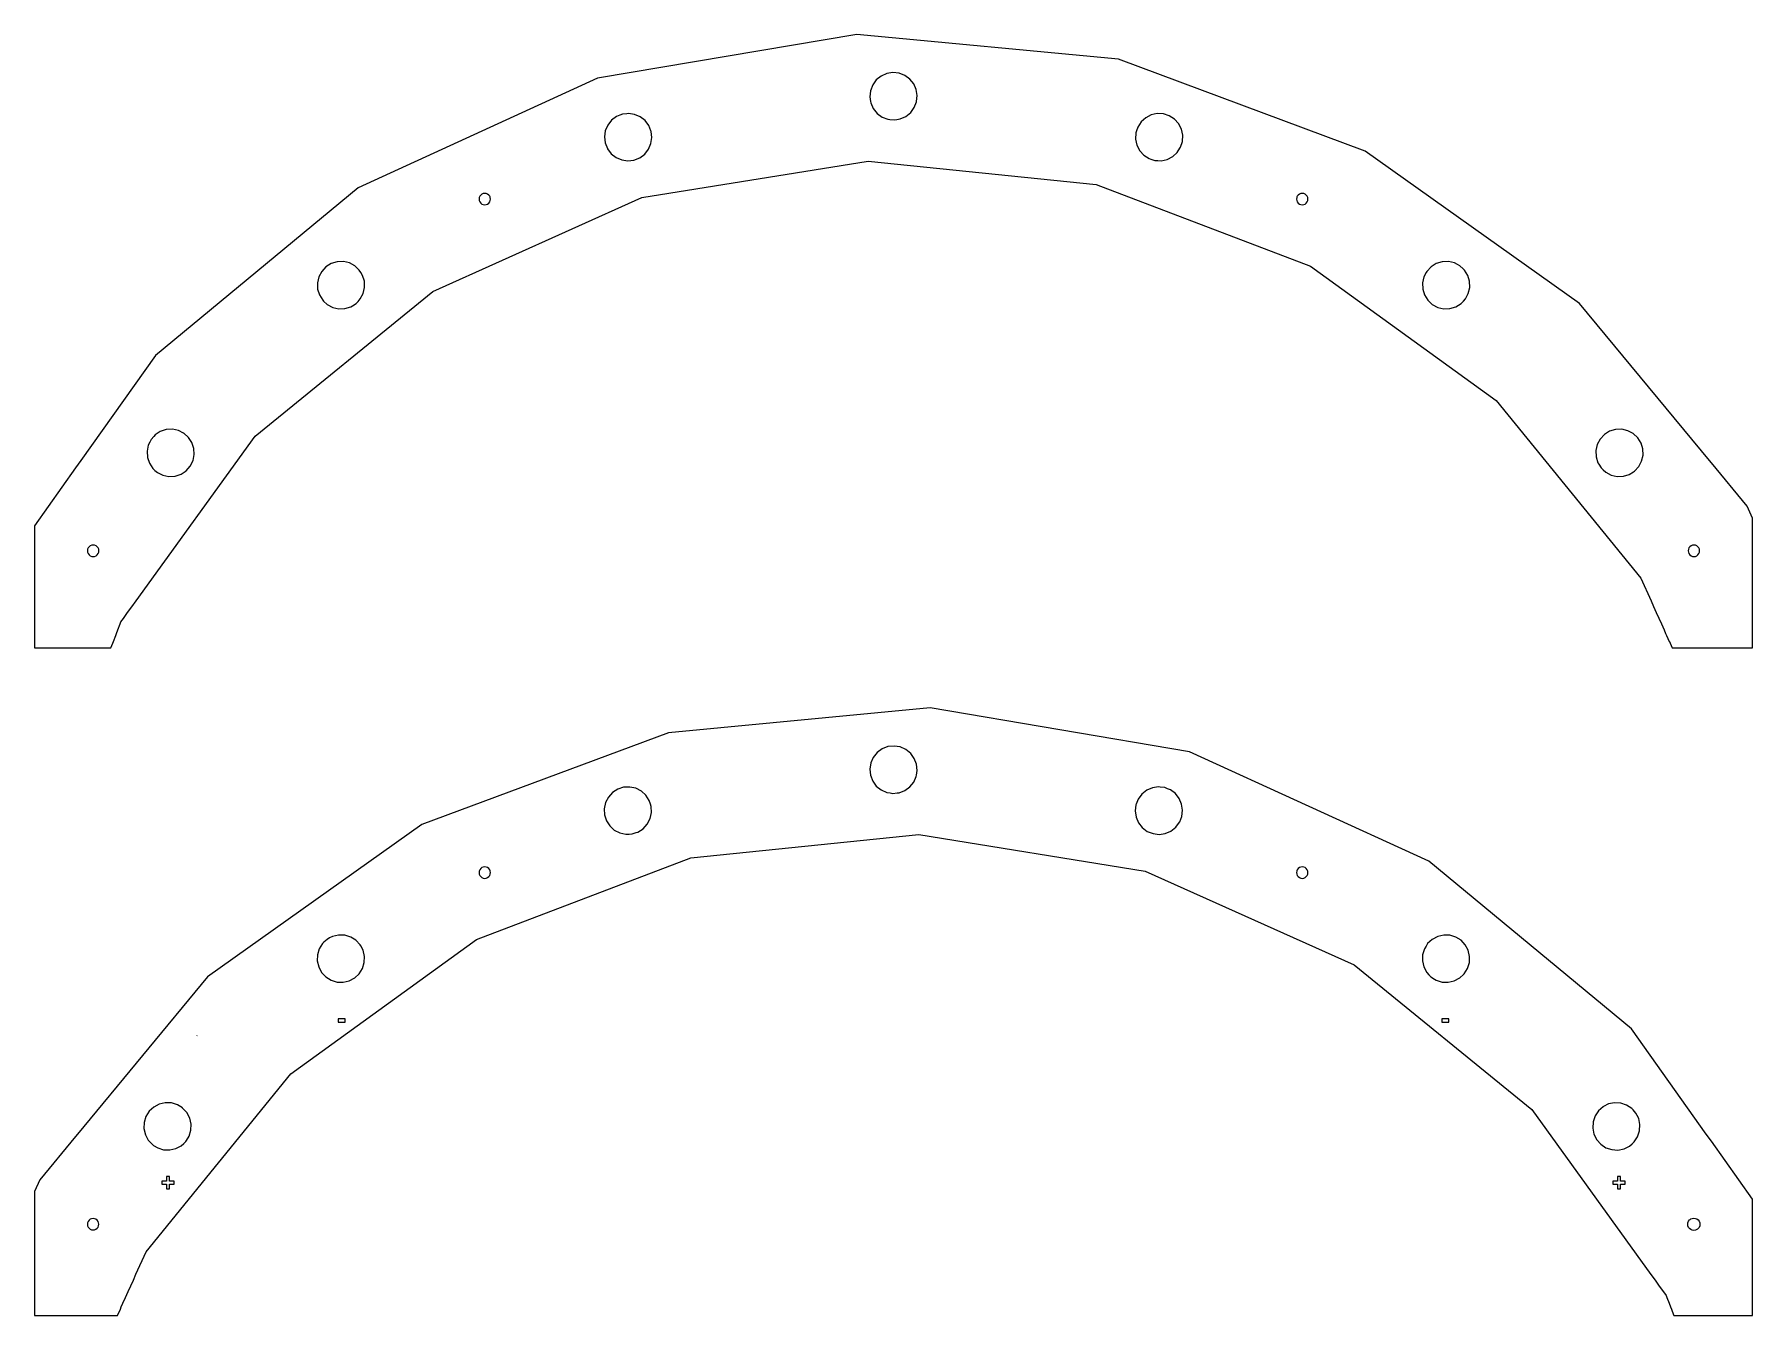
# Model space of a CAD drawing. Header units: metres. Extents: x -935 to 1094, y -1273 to 224.
# Drawn here: x 115.9 to 536.3, y -1273.3 to -960 of the extents above; entities that cross this region are included whole.
import ezdxf

# ---------------------------------------------------------------- set-up
doc = ezdxf.new("R2010")
doc.units = ezdxf.units.M

msp = doc.modelspace()

# ---------------------------------------------------------------- linework, layer by layer
at = {"layer": '+'}
for p, q in [((148.97, -1239.28), (148.23, -1239.28)), ((148.23, -1239.28), (148.23, -1240.42)), ((148.97, -1239.28, 0.2), (148.23, -1239.28, 0.2)), ((148.23, -1239.28, 0.2), (148.23, -1240.42, 0.2)), ((148.23, -1239.28), (148.23, -1239.28, 0.2)), ((148.97, -1240.42), (148.97, -1239.28)), ((148.97, -1240.42, 0.2), (148.97, -1239.28, 0.2)), ((148.97, -1239.28), (148.97, -1239.28, 0.2)), ((504, -1239.3), (503.25, -1239.3)), ((503.25, -1239.3), (503.25, -1240.44)), ((504, -1239.3, 0.2), (503.25, -1239.3, 0.2)), ((503.25, -1239.3, 0.2), (503.25, -1240.44, 0.2)), ((503.25, -1239.3), (503.25, -1239.3, 0.2)), ((504, -1240.44), (504, -1239.3)), ((504, -1240.44, 0.2), (504, -1239.3, 0.2)), ((504, -1239.3), (504, -1239.3, 0.2)), ((147.09, -1240.42), (147.09, -1241.16)), ((148.23, -1240.42), (147.09, -1240.42)), ((147.09, -1240.42, 0.2), (147.09, -1241.16, 0.2)), ((148.23, -1240.42, 0.2), (147.09, -1240.42, 0.2)), ((147.09, -1240.42), (147.09, -1240.42, 0.2)), ((147.09, -1241.16), (148.23, -1241.16)), ((147.09, -1241.16, 0.2), (148.23, -1241.16, 0.2)), ((147.09, -1241.16), (147.09, -1241.16, 0.2)), ((148.23, -1240.42), (148.23, -1240.42, 0.2)), ((148.23, -1241.16), (148.23, -1242.3)), ((148.23, -1241.16, 0.2), (148.23, -1242.3, 0.2)), ((148.23, -1241.16), (148.23, -1241.16, 0.2)), ((148.23, -1242.3), (148.97, -1242.3)), ((148.23, -1242.3, 0.2), (148.97, -1242.3, 0.2)), ((148.23, -1242.3), (148.23, -1242.3, 0.2)), ((150.11, -1240.42), (148.97, -1240.42)), ((150.11, -1240.42, 0.2), (148.97, -1240.42, 0.2)), ((148.97, -1240.42), (148.97, -1240.42, 0.2)), ((148.97, -1242.3), (148.97, -1241.16)), ((148.97, -1241.16), (150.11, -1241.16)), ((148.97, -1242.3, 0.2), (148.97, -1241.16, 0.2)), ((148.97, -1241.16, 0.2), (150.11, -1241.16, 0.2)), ((148.97, -1241.16), (148.97, -1241.16, 0.2)), ((148.97, -1242.3), (148.97, -1242.3, 0.2)), ((150.11, -1241.16), (150.11, -1240.42)), ((150.11, -1241.16, 0.2), (150.11, -1240.42, 0.2)), ((150.11, -1240.42), (150.11, -1240.42, 0.2)), ((150.11, -1241.16), (150.11, -1241.16, 0.2)), ((502.12, -1240.44), (502.12, -1241.18)), ((503.25, -1240.44), (502.12, -1240.44)), ((502.12, -1240.44, 0.2), (502.12, -1241.18, 0.2)), ((503.25, -1240.44, 0.2), (502.12, -1240.44, 0.2)), ((502.12, -1240.44), (502.12, -1240.44, 0.2)), ((502.12, -1241.18), (503.25, -1241.18)), ((502.12, -1241.18, 0.2), (503.25, -1241.18, 0.2)), ((502.12, -1241.18), (502.12, -1241.18, 0.2)), ((503.25, -1240.44), (503.25, -1240.44, 0.2)), ((503.25, -1241.18), (503.25, -1242.32)), ((503.25, -1241.18, 0.2), (503.25, -1242.32, 0.2)), ((503.25, -1241.18), (503.25, -1241.18, 0.2)), ((503.25, -1242.32), (504, -1242.32)), ((503.25, -1242.32, 0.2), (504, -1242.32, 0.2)), ((503.25, -1242.32), (503.25, -1242.32, 0.2)), ((505.14, -1240.44), (504, -1240.44)), ((505.14, -1240.44, 0.2), (504, -1240.44, 0.2)), ((504, -1240.44), (504, -1240.44, 0.2)), ((504, -1242.32), (504, -1241.18)), ((504, -1241.18), (505.14, -1241.18)), ((504, -1242.32, 0.2), (504, -1241.18, 0.2)), ((504, -1241.18, 0.2), (505.14, -1241.18, 0.2)), ((504, -1241.18), (504, -1241.18, 0.2)), ((504, -1242.32), (504, -1242.32, 0.2)), ((505.14, -1241.18), (505.14, -1240.44)), ((505.14, -1241.18, 0.2), (505.14, -1240.44, 0.2)), ((505.14, -1240.44), (505.14, -1240.44, 0.2)), ((505.14, -1241.18), (505.14, -1241.18, 0.2))]:
    msp.add_line(p, q, dxfattribs=at)
at = {"layer": '-'}
for p, q in [((460.25, -1200.68), (460.25, -1201.52)), ((461.95, -1200.68), (460.25, -1200.68)), ((460.25, -1200.68, 0.2), (460.25, -1201.52, 0.2)), ((461.95, -1200.68, 0.2), (460.25, -1200.68, 0.2)), ((460.25, -1200.68), (460.25, -1200.68, 0.2)), ((460.25, -1201.52), (461.95, -1201.52)), ((460.25, -1201.52, 0.2), (461.95, -1201.52, 0.2)), ((460.25, -1201.52), (460.25, -1201.52, 0.2)), ((461.95, -1201.52), (461.95, -1200.68)), ((461.95, -1201.52, 0.2), (461.95, -1200.68, 0.2)), ((461.95, -1200.68), (461.95, -1200.68, 0.2)), ((461.95, -1201.52), (461.95, -1201.52, 0.2))]:
    msp.add_line(p, q, dxfattribs=at)
at = {"layer": '-#1'}
for p, q in [((190.25, -1200.68), (190.25, -1201.52)), ((191.95, -1200.68), (190.25, -1200.68)), ((190.25, -1200.68, 0.2), (190.25, -1201.52, 0.2)), ((191.95, -1200.68, 0.2), (190.25, -1200.68, 0.2)), ((190.25, -1200.68), (190.25, -1200.68, 0.2)), ((190.25, -1201.52), (191.95, -1201.52)), ((190.25, -1201.52, 0.2), (191.95, -1201.52, 0.2)), ((190.25, -1201.52), (190.25, -1201.52, 0.2)), ((191.95, -1201.52), (191.95, -1200.68)), ((191.95, -1201.52, 0.2), (191.95, -1200.68, 0.2)), ((191.95, -1200.68), (191.95, -1200.68, 0.2)), ((191.95, -1201.52), (191.95, -1201.52, 0.2))]:
    msp.add_line(p, q, dxfattribs=at)
at = {"layer": 'Layer0'}
for p, q in [((317.11, -959.97), (253.65, -970.69)), ((381.19, -966.04), (317.11, -959.97)), ((441.51, -988.49), (381.19, -966.04)), ((253.65, -970.69), (195.12, -997.47)), ((323.07, -970.16), (321.9, -971.11)), ((324.45, -969.54), (323.07, -970.16)), ((325.95, -969.3), (324.45, -969.54)), ((327.45, -969.46), (325.95, -969.3)), ((328.87, -970), (327.45, -969.46)), ((330.09, -970.89), (328.87, -970)), ((331.05, -972.07), (330.09, -970.89)), ((320.46, -973.75), (320.31, -975.25)), ((320.31, -975.25), (320.49, -976.39)), ((321.01, -972.34), (320.46, -973.75)), ((321.9, -971.11), (321.01, -972.34)), ((331.66, -973.45), (331.05, -972.07)), ((331.9, -974.95), (331.66, -973.45)), ((331.75, -976.41), (331.9, -974.95)), ((259.76, -979.48), (259.11, -979.74)), ((260.82, -979.36), (259.76, -979.48)), ((261.26, -979.31), (260.82, -979.36)), ((262.76, -979.53), (261.26, -979.31)), ((320.49, -976.39), (320.54, -976.75)), ((320.54, -976.75), (321.16, -978.13)), ((321.16, -978.13), (322.11, -979.31)), ((322.11, -979.31), (323.34, -980.2)), ((329.13, -980.04), (330.31, -979.09)), ((330.31, -979.09), (331.2, -977.86)), ((331.2, -977.86), (331.74, -976.45)), ((331.74, -976.45), (331.75, -976.41)), ((390.63, -979.33), (389.15, -979.65)), ((392.14, -979.4), (390.63, -979.33)), ((393.58, -979.86), (392.14, -979.4)), ((255.6, -983.53), (255.39, -985.03)), ((256.2, -982.14), (255.6, -983.53)), ((257.14, -980.95), (256.2, -982.14)), ((258.35, -980.05), (257.14, -980.95)), ((259.11, -979.74), (258.35, -980.05)), ((264.15, -980.12), (262.76, -979.53)), ((265.34, -981.06), (264.15, -980.12)), ((266.25, -982.27), (265.34, -981.06)), ((266.74, -983.53), (266.25, -982.27)), ((266.81, -983.68), (266.74, -983.53)), ((266.98, -985.18), (266.81, -983.68)), ((323.34, -980.2), (324.75, -980.74)), ((324.75, -980.74), (325.19, -980.78)), ((325.19, -980.78), (326.26, -980.9)), ((326.26, -980.9), (326.95, -980.79)), ((326.95, -980.79), (327.75, -980.66)), ((327.75, -980.66), (329.13, -980.04)), ((385.57, -983.53), (385.4, -984.07)), ((385.86, -982.63), (385.57, -983.53)), ((386.68, -981.36), (385.86, -982.63)), ((387.8, -980.34), (386.68, -981.36)), ((389.15, -979.65), (387.8, -980.34)), ((394.85, -980.68), (393.58, -979.86)), ((395.87, -981.8), (394.85, -980.68)), ((396.56, -983.15), (395.87, -981.8)), ((396.88, -984.63), (396.56, -983.15)), ((255.39, -985.03), (255.56, -986.53)), ((255.56, -986.53), (256.09, -987.84)), ((256.09, -987.84), (256.12, -987.94)), ((266.17, -988.07), (266.76, -986.68)), ((266.76, -986.68), (266.98, -985.18)), ((385.4, -984.07), (385.32, -985.58)), ((385.32, -985.58), (385.65, -987.06)), ((385.65, -987.06), (386.34, -988.41)), ((395.53, -988.85), (396.19, -987.83)), ((396.19, -987.83), (396.35, -987.58)), ((396.35, -987.58), (396.81, -986.14)), ((396.81, -986.14), (396.88, -984.63)), ((256.12, -987.94), (257.03, -989.15)), ((257.03, -989.15), (258.22, -990.09)), ((258.22, -990.09), (259.61, -990.69)), ((259.61, -990.69), (261.11, -990.9)), ((261.11, -990.9), (262.61, -990.73)), ((262.61, -990.73), (264.02, -990.17)), ((264.02, -990.17), (265.23, -989.26)), ((264.57, -999.87), (319.93, -990.95)), ((265.23, -989.26), (266.17, -988.07)), ((319.93, -990.95), (375.71, -996.67)), ((386.34, -988.41), (387.35, -989.53)), ((387.35, -989.53), (388.63, -990.35)), ((388.63, -990.35), (389.05, -990.48)), ((389.05, -990.48), (390.07, -990.81)), ((390.07, -990.81), (390.77, -990.84)), ((390.77, -990.84), (391.58, -990.88)), ((391.58, -990.88), (393.06, -990.56)), ((393.06, -990.56), (394.41, -989.87)), ((394.41, -989.87), (395.53, -988.85)), ((493.97, -1025.78), (441.51, -988.49)), ((195.12, -997.47), (145.52, -1038.49)), ((213.4, -1022.81), (264.57, -999.87)), ((224.75, -999.9), (224.7, -1000.26)), ((224.7, -1000.26), (224.75, -1000.62)), ((224.89, -999.56), (224.75, -999.9)), ((225.11, -999.27), (224.89, -999.56)), ((225.4, -999.05), (225.11, -999.27)), ((225.74, -998.91), (225.4, -999.05)), ((226.1, -998.86), (225.74, -998.91)), ((226.47, -998.91), (226.1, -998.86)), ((226.8, -999.05), (226.47, -998.91)), ((227.09, -999.27), (226.8, -999.05)), ((227.32, -999.56), (227.09, -999.27)), ((227.39, -999.73), (227.32, -999.56)), ((227.45, -999.9), (227.39, -999.73)), ((227.5, -1000.26), (227.45, -999.9)), ((227.45, -1000.62), (227.5, -1000.26)), ((375.71, -996.67), (428.11, -1016.63)), ((424.75, -999.9), (424.7, -1000.26)), ((424.7, -1000.26), (424.75, -1000.62)), ((424.82, -999.73), (424.75, -999.9)), ((424.89, -999.56), (424.82, -999.73)), ((425.11, -999.27), (424.89, -999.56)), ((425.4, -999.05), (425.11, -999.27)), ((425.74, -998.91), (425.4, -999.05)), ((426.1, -998.86), (425.74, -998.91)), ((426.47, -998.91), (426.1, -998.86)), ((426.8, -999.05), (426.47, -998.91)), ((427.09, -999.27), (426.8, -999.05)), ((427.32, -999.56), (427.09, -999.27)), ((427.45, -999.9), (427.32, -999.56)), ((427.5, -1000.26), (427.45, -999.9)), ((427.45, -1000.62), (427.5, -1000.26)), ((224.75, -1000.62), (224.82, -1000.79)), ((224.82, -1000.79), (224.89, -1000.96)), ((224.89, -1000.96), (225.11, -1001.25)), ((225.11, -1001.25), (225.4, -1001.47)), ((225.4, -1001.47), (225.74, -1001.61)), ((225.74, -1001.61), (226.1, -1001.66)), ((226.1, -1001.66), (226.47, -1001.61)), ((226.47, -1001.61), (226.8, -1001.47)), ((226.8, -1001.47), (227.09, -1001.25)), ((227.09, -1001.25), (227.32, -1000.96)), ((227.32, -1000.96), (227.45, -1000.62)), ((424.75, -1000.62), (424.89, -1000.96)), ((424.89, -1000.96), (425.11, -1001.25)), ((425.11, -1001.25), (425.4, -1001.47)), ((425.4, -1001.47), (425.74, -1001.61)), ((425.74, -1001.61), (426.1, -1001.66)), ((426.1, -1001.66), (426.47, -1001.61)), ((426.47, -1001.61), (426.8, -1001.47)), ((426.8, -1001.47), (427.09, -1001.25)), ((427.09, -1001.25), (427.32, -1000.96)), ((427.32, -1000.96), (427.39, -1000.79)), ((427.39, -1000.79), (427.45, -1000.62)), ((187.25, -1016.82), (186.22, -1017.93)), ((188.54, -1016.02), (187.25, -1016.82)), ((189.98, -1015.58), (188.54, -1016.02)), ((191.5, -1015.53), (189.98, -1015.58)), ((192.97, -1015.87), (191.5, -1015.53)), ((194.31, -1016.58), (192.97, -1015.87)), ((195.41, -1017.62), (194.31, -1016.58)), ((428.11, -1016.63), (473.56, -1049.47)), ((457.62, -1016.82), (456.59, -1017.93)), ((458.91, -1016.02), (457.62, -1016.82)), ((460.35, -1015.58), (458.91, -1016.02)), ((461.87, -1015.53), (460.35, -1015.58)), ((463.34, -1015.87), (461.87, -1015.53)), ((464.06, -1016.25), (463.34, -1015.87)), ((464.68, -1016.58), (464.06, -1016.25)), ((465.46, -1017.31), (464.68, -1016.58)), ((465.78, -1017.62), (465.46, -1017.31)), ((185.5, -1019.26), (185.16, -1020.74)), ((185.16, -1020.74), (185.21, -1022.25)), ((186.22, -1017.93), (185.5, -1019.26)), ((195.78, -1018.21), (195.41, -1017.62)), ((196.21, -1018.9), (195.78, -1018.21)), ((196.65, -1020.35), (196.21, -1018.9)), ((196.7, -1021.86), (196.65, -1020.35)), ((455.88, -1019.26), (455.53, -1020.74)), ((455.53, -1020.74), (455.58, -1022.25)), ((456.44, -1018.2), (455.88, -1019.26)), ((456.59, -1017.93), (456.44, -1018.2)), ((466.58, -1018.9), (465.78, -1017.62)), ((467.02, -1020.35), (466.58, -1018.9)), ((467.07, -1021.86), (467.02, -1020.35)), ((169.91, -1058.21), (213.4, -1022.81)), ((185.21, -1022.25), (185.65, -1023.7)), ((185.65, -1023.7), (186.45, -1024.98)), ((186.45, -1024.98), (186.67, -1025.18)), ((186.67, -1025.18), (187.56, -1026.02)), ((194.62, -1025.78), (195.09, -1025.27)), ((195.09, -1025.27), (195.65, -1024.67)), ((195.65, -1024.67), (196.36, -1023.34)), ((196.36, -1023.34), (196.7, -1021.86)), ((455.58, -1022.25), (456.02, -1023.7)), ((456.02, -1023.7), (456.82, -1024.98)), ((456.82, -1024.98), (457.93, -1026.02)), ((464.99, -1025.78), (465.53, -1025.19)), ((465.53, -1025.19), (466.02, -1024.67)), ((466.02, -1024.67), (466.73, -1023.34)), ((466.73, -1023.34), (467.07, -1021.86)), ((187.56, -1026.02), (188.9, -1026.73)), ((188.9, -1026.73), (190.37, -1027.07)), ((190.37, -1027.07), (191.88, -1027.02)), ((191.88, -1027.02), (193.33, -1026.58)), ((193.33, -1026.58), (193.71, -1026.34)), ((193.71, -1026.34), (194.62, -1025.78)), ((457.93, -1026.02), (459.27, -1026.73)), ((459.27, -1026.73), (460.74, -1027.07)), ((460.74, -1027.07), (462.25, -1027.02)), ((462.25, -1027.02), (463.7, -1026.58)), ((463.7, -1026.58), (464.99, -1025.78)), ((525.73, -1064.19), (493.97, -1025.78)), ((145.52, -1038.49), (127.25, -1064.2)), ((473.56, -1049.47), (508.96, -1092.96)), ((140.78, -1098.52), (169.91, -1058.21)), ((144.45, -1059.07), (144.14, -1059.7)), ((145.16, -1058.27), (144.45, -1059.07)), ((145.46, -1057.94), (145.16, -1058.27)), ((146.72, -1057.1), (145.46, -1057.94)), ((148.16, -1056.62), (146.72, -1057.1)), ((149.67, -1056.53), (148.16, -1056.62)), ((151.15, -1056.84), (149.67, -1056.53)), ((152.43, -1057.48), (151.15, -1056.84)), ((152.51, -1057.51), (152.43, -1057.48)), ((153.64, -1058.52), (152.51, -1057.51)), ((154.47, -1059.78), (153.64, -1058.52)), ((499, -1058.95), (498.29, -1060.29)), ((500.03, -1057.84), (499, -1058.95)), ((500.07, -1057.82), (500.03, -1057.84)), ((501.31, -1057.04), (500.07, -1057.82)), ((502.76, -1056.6), (501.31, -1057.04)), ((504.27, -1056.55), (502.76, -1056.6)), ((505.75, -1056.89), (504.27, -1056.55)), ((507.08, -1057.6), (505.75, -1056.89)), ((508.19, -1058.63), (507.08, -1057.6)), ((508.99, -1059.91), (508.19, -1058.63)), ((143.78, -1060.42), (143.47, -1061.9)), ((143.47, -1061.9), (143.56, -1063.42)), ((143.56, -1063.42), (144.04, -1064.85)), ((144.14, -1059.7), (143.78, -1060.42)), ((154.95, -1061.22), (154.47, -1059.78)), ((154.74, -1064.21), (155.04, -1062.73)), ((155.04, -1062.73), (154.95, -1061.22)), ((498.29, -1060.29), (497.95, -1061.76)), ((497.95, -1061.76), (498, -1063.28)), ((498, -1063.28), (498.44, -1064.72)), ((509.44, -1061.36), (508.99, -1059.91)), ((509.15, -1064.35), (509.49, -1062.87)), ((509.49, -1062.87), (509.44, -1061.36)), ((126, -1065.95), (115.91, -1080.15)), ((127.25, -1064.2), (126, -1065.95)), ((144.04, -1064.85), (144.88, -1066.12)), ((144.88, -1066.12), (145.41, -1066.59)), ((145.41, -1066.59), (146.01, -1067.12)), ((146.01, -1067.12), (147.36, -1067.8)), ((147.36, -1067.8), (148.84, -1068.1)), ((150.36, -1068.01), (151.79, -1067.53)), ((151.79, -1067.53), (153.05, -1066.7)), ((153.05, -1066.7), (154.06, -1065.57)), ((154.06, -1065.57), (154.74, -1064.21)), ((498.44, -1064.72), (498.68, -1065.1)), ((498.68, -1065.1), (499.25, -1066.01)), ((499.25, -1066.01), (499.76, -1066.49)), ((499.76, -1066.49), (500.35, -1067.04)), ((500.35, -1067.04), (501.69, -1067.75)), ((501.69, -1067.75), (503.16, -1068.09)), ((504.68, -1068.04), (506.12, -1067.59)), ((506.12, -1067.59), (507.13, -1066.96)), ((507.13, -1066.96), (507.41, -1066.79)), ((507.41, -1066.79), (508.44, -1065.68)), ((508.44, -1065.68), (509.15, -1064.35)), ((526.2, -1064.76), (525.73, -1064.19)), ((534.98, -1075.38), (526.2, -1064.76)), ((148.84, -1068.1), (150.36, -1068.01)), ((503.16, -1068.09), (504.68, -1068.04)), ((536.3, -1078.26), (534.98, -1075.38)), ((115.91, -1080.15), (115.91, -1110.02)), ((536.3, -1110.02), (536.3, -1078.26)), ((128.94, -1085.9), (128.89, -1086.27)), ((128.89, -1086.27), (128.94, -1086.63)), ((129.08, -1085.57), (128.94, -1085.9)), ((128.94, -1086.63), (129.08, -1086.96)), ((129.3, -1085.28), (129.08, -1085.57)), ((129.08, -1086.96), (129.3, -1087.25)), ((129.59, -1085.05), (129.3, -1085.28)), ((129.3, -1087.25), (129.45, -1087.37)), ((129.45, -1087.37), (129.59, -1087.48)), ((129.93, -1084.91), (129.59, -1085.05)), ((129.59, -1087.48), (129.93, -1087.62)), ((130.29, -1084.87), (129.93, -1084.91)), ((129.93, -1087.62), (130.29, -1087.66)), ((130.65, -1084.91), (130.29, -1084.87)), ((130.29, -1087.66), (130.65, -1087.62)), ((130.99, -1085.05), (130.65, -1084.91)), ((130.65, -1087.62), (130.99, -1087.48)), ((131.13, -1085.16), (130.99, -1085.05)), ((130.99, -1087.48), (131.28, -1087.25)), ((131.28, -1085.28), (131.13, -1085.16)), ((131.5, -1085.57), (131.28, -1085.28)), ((131.28, -1087.25), (131.5, -1086.96)), ((131.64, -1085.9), (131.5, -1085.57)), ((131.5, -1086.96), (131.64, -1086.63)), ((131.69, -1086.27), (131.64, -1085.9)), ((131.64, -1086.63), (131.69, -1086.27)), ((520.59, -1085.9), (520.54, -1086.27)), ((520.54, -1086.27), (520.59, -1086.63)), ((520.73, -1085.57), (520.59, -1085.9)), ((520.59, -1086.63), (520.73, -1086.96)), ((520.95, -1085.28), (520.73, -1085.57)), ((520.73, -1086.96), (520.95, -1087.25)), ((521.24, -1085.05), (520.95, -1085.28)), ((520.95, -1087.25), (521.24, -1087.48)), ((521.58, -1084.91), (521.24, -1085.05)), ((521.24, -1087.48), (521.58, -1087.62)), ((521.94, -1084.87), (521.58, -1084.91)), ((521.58, -1087.62), (521.94, -1087.66)), ((522.3, -1084.91), (521.94, -1084.87)), ((521.94, -1087.66), (522.3, -1087.62)), ((522.64, -1085.05), (522.3, -1084.91)), ((522.3, -1087.62), (522.64, -1087.48)), ((522.93, -1085.28), (522.64, -1085.05)), ((522.64, -1087.48), (522.93, -1087.25)), ((523.15, -1085.57), (522.93, -1085.28)), ((522.93, -1087.25), (523.15, -1086.96)), ((523.29, -1085.9), (523.15, -1085.57)), ((523.15, -1086.96), (523.29, -1086.63)), ((523.34, -1086.27), (523.29, -1085.9)), ((523.29, -1086.63), (523.34, -1086.27)), ((508.96, -1092.96), (511.44, -1098.48)), ((137.71, -1102.78), (138.73, -1101.36)), ((138.73, -1101.36), (139.76, -1099.94)), ((139.76, -1099.94), (140.78, -1098.52)), ((511.44, -1098.48), (512.07, -1099.9)), ((512.07, -1099.9), (512.71, -1101.32)), ((512.71, -1101.32), (513.35, -1102.74)), ((136, -1106.47), (136.34, -1105.57)), ((136.34, -1105.57), (136.88, -1104.15)), ((136.88, -1104.15), (137.07, -1103.66)), ((137.07, -1103.66), (137.71, -1102.78)), ((513.35, -1102.74), (513.98, -1104.16)), ((513.98, -1104.16), (514.62, -1105.58)), ((514.62, -1105.58), (515.02, -1106.48)), ((134.65, -1110.02), (134.72, -1109.83)), ((134.72, -1109.83), (135.24, -1108.47)), ((135.24, -1108.47), (135.26, -1108.41)), ((135.26, -1108.41), (135.8, -1106.99)), ((135.8, -1106.99), (136, -1106.47)), ((515.02, -1106.48), (515.26, -1107)), ((515.26, -1107), (515.89, -1108.42)), ((515.89, -1108.42), (515.92, -1108.48)), ((515.92, -1108.48), (516.53, -1109.84)), ((115.91, -1110.02), (134.65, -1110.02)), ((516.53, -1109.84), (516.61, -1110.02)), ((516.61, -1110.02), (536.3, -1110.02)), ((335.09, -1124.67), (271.02, -1130.74)), ((398.56, -1135.39), (335.09, -1124.67)), ((271.02, -1130.74), (210.7, -1153.19)), ((323.34, -1134.7), (322.11, -1135.59)), ((324.75, -1134.16), (323.34, -1134.7)), ((326.26, -1134), (324.75, -1134.16)), ((327.75, -1134.24), (326.26, -1134)), ((329.13, -1134.86), (327.75, -1134.24)), ((330.31, -1135.81), (329.13, -1134.86)), ((320.54, -1138.15), (320.31, -1139.65)), ((321.16, -1136.77), (320.54, -1138.15)), ((322.11, -1135.59), (321.16, -1136.77)), ((331.2, -1137.04), (330.31, -1135.81)), ((331.74, -1138.45), (331.2, -1137.04)), ((331.9, -1139.95), (331.74, -1138.45)), ((457.08, -1162.17), (398.56, -1135.39)), ((320.31, -1139.65), (320.46, -1141.11)), ((320.46, -1141.11), (320.46, -1141.15)), ((320.46, -1141.15), (321.01, -1142.56)), ((321.01, -1142.56), (321.9, -1143.79)), ((330.09, -1144.01), (331.05, -1142.83)), ((331.05, -1142.83), (331.66, -1141.45)), ((331.66, -1141.45), (331.72, -1141.09)), ((331.72, -1141.09), (331.9, -1139.95)), ((256.34, -1146.5), (255.65, -1147.85)), ((257.35, -1145.38), (256.34, -1146.5)), ((258.63, -1144.56), (257.35, -1145.38)), ((260.07, -1144.1), (258.63, -1144.56)), ((261.58, -1144.03), (260.07, -1144.1)), ((263.06, -1144.35), (261.58, -1144.03)), ((264.41, -1145.04), (263.06, -1144.35)), ((265.53, -1146.06), (264.41, -1145.04)), ((266.35, -1147.33), (265.53, -1146.06)), ((266.63, -1148.23), (266.35, -1147.33)), ((321.9, -1143.79), (323.07, -1144.74)), ((323.07, -1144.74), (324.45, -1145.36)), ((324.45, -1145.36), (325.26, -1145.49)), ((325.26, -1145.49), (325.95, -1145.6)), ((325.95, -1145.6), (327.01, -1145.48)), ((327.01, -1145.48), (327.45, -1145.44)), ((327.45, -1145.44), (328.87, -1144.9)), ((328.87, -1144.9), (330.09, -1144.01)), ((385.96, -1146.97), (385.46, -1148.23)), ((386.87, -1145.76), (385.96, -1146.97)), ((388.06, -1144.82), (386.87, -1145.76)), ((389.45, -1144.23), (388.06, -1144.82)), ((390.94, -1144.01), (389.45, -1144.23)), ((391.38, -1144.06), (390.94, -1144.01)), ((392.45, -1144.18), (391.38, -1144.06)), ((393.1, -1144.44), (392.45, -1144.18)), ((393.85, -1144.75), (393.1, -1144.44)), ((395.07, -1145.65), (393.85, -1144.75)), ((396, -1146.84), (395.07, -1145.65)), ((396.6, -1148.23), (396, -1146.84)), ((255.65, -1147.85), (255.32, -1149.33)), ((255.32, -1149.33), (255.4, -1150.84)), ((255.4, -1150.84), (255.86, -1152.28)), ((265.87, -1153.11), (266.56, -1151.76)), ((266.56, -1151.76), (266.88, -1150.28)), ((266.81, -1148.77), (266.63, -1148.23)), ((266.88, -1150.28), (266.81, -1148.77)), ((385.4, -1148.38), (385.22, -1149.88)), ((385.22, -1149.88), (385.44, -1151.38)), ((385.46, -1148.23), (385.4, -1148.38)), ((385.44, -1151.38), (386.04, -1152.77)), ((396.12, -1152.54), (396.64, -1151.23)), ((396.82, -1149.73), (396.6, -1148.23)), ((396.64, -1151.23), (396.82, -1149.73)), ((210.7, -1153.19), (158.24, -1190.48)), ((255.86, -1152.28), (256.02, -1152.53)), ((256.02, -1152.53), (256.68, -1153.55)), ((256.68, -1153.55), (257.8, -1154.57)), ((257.8, -1154.57), (259.15, -1155.26)), ((259.15, -1155.26), (260.63, -1155.58)), ((260.63, -1155.58), (261.44, -1155.54)), ((261.44, -1155.54), (262.14, -1155.51)), ((262.14, -1155.51), (263.16, -1155.18)), ((263.16, -1155.18), (263.58, -1155.05)), ((263.58, -1155.05), (264.85, -1154.23)), ((264.85, -1154.23), (265.87, -1153.11)), ((276.5, -1161.37), (332.28, -1155.65)), ((332.28, -1155.65), (387.64, -1164.57)), ((386.04, -1152.77), (386.98, -1153.96)), ((386.98, -1153.96), (388.19, -1154.87)), ((388.19, -1154.87), (389.6, -1155.43)), ((389.6, -1155.43), (391.1, -1155.6)), ((391.1, -1155.6), (392.6, -1155.39)), ((392.6, -1155.39), (393.99, -1154.79)), ((393.99, -1154.79), (395.18, -1153.85)), ((395.18, -1153.85), (396.08, -1152.64)), ((396.08, -1152.64), (396.12, -1152.54)), ((224.1, -1181.33), (276.5, -1161.37)), ((224.89, -1164.26), (224.75, -1164.6)), ((225.11, -1163.97), (224.89, -1164.26)), ((225.4, -1163.75), (225.11, -1163.97)), ((225.74, -1163.61), (225.4, -1163.75)), ((226.1, -1163.56), (225.74, -1163.61)), ((226.47, -1163.61), (226.1, -1163.56)), ((226.8, -1163.75), (226.47, -1163.61)), ((227.09, -1163.97), (226.8, -1163.75)), ((227.32, -1164.26), (227.09, -1163.97)), ((227.39, -1164.43), (227.32, -1164.26)), ((227.45, -1164.6), (227.39, -1164.43)), ((424.82, -1164.43), (424.75, -1164.6)), ((424.89, -1164.26), (424.82, -1164.43)), ((425.11, -1163.97), (424.89, -1164.26)), ((425.4, -1163.75), (425.11, -1163.97)), ((425.74, -1163.61), (425.4, -1163.75)), ((426.1, -1163.56), (425.74, -1163.61)), ((426.47, -1163.61), (426.1, -1163.56)), ((426.8, -1163.75), (426.47, -1163.61)), ((427.09, -1163.97), (426.8, -1163.75)), ((427.32, -1164.26), (427.09, -1163.97)), ((427.45, -1164.6), (427.32, -1164.26)), ((506.68, -1203.19), (457.08, -1162.17)), ((224.75, -1164.6), (224.7, -1164.96)), ((224.7, -1164.96), (224.75, -1165.32)), ((224.75, -1165.32), (224.82, -1165.49)), ((224.82, -1165.49), (224.89, -1165.66)), ((224.89, -1165.66), (225.11, -1165.95)), ((225.11, -1165.95), (225.4, -1166.17)), ((225.4, -1166.17), (225.74, -1166.31)), ((225.74, -1166.31), (226.1, -1166.36)), ((226.1, -1166.36), (226.47, -1166.31)), ((226.47, -1166.31), (226.8, -1166.17)), ((226.8, -1166.17), (227.09, -1165.95)), ((227.09, -1165.95), (227.32, -1165.66)), ((227.32, -1165.66), (227.45, -1165.32)), ((227.5, -1164.96), (227.45, -1164.6)), ((227.45, -1165.32), (227.5, -1164.96)), ((387.64, -1164.57), (438.81, -1187.51)), ((424.75, -1164.6), (424.7, -1164.96)), ((424.7, -1164.96), (424.75, -1165.32)), ((424.75, -1165.32), (424.89, -1165.66)), ((424.89, -1165.66), (425.11, -1165.95)), ((425.11, -1165.95), (425.4, -1166.17)), ((425.4, -1166.17), (425.74, -1166.31)), ((425.74, -1166.31), (426.1, -1166.36)), ((426.1, -1166.36), (426.47, -1166.31)), ((426.47, -1166.31), (426.8, -1166.17)), ((426.8, -1166.17), (427.09, -1165.95)), ((427.09, -1165.95), (427.32, -1165.66)), ((427.32, -1165.66), (427.39, -1165.49)), ((427.39, -1165.49), (427.45, -1165.32)), ((427.5, -1164.96), (427.45, -1164.6)), ((427.45, -1165.32), (427.5, -1164.96)), ((187.53, -1181.28), (186.75, -1182.01)), ((188.15, -1180.95), (187.53, -1181.28)), ((188.87, -1180.57), (188.15, -1180.95)), ((190.34, -1180.23), (188.87, -1180.57)), ((191.85, -1180.28), (190.34, -1180.23)), ((193.3, -1180.72), (191.85, -1180.28)), ((194.59, -1181.52), (193.3, -1180.72)), ((457.9, -1181.28), (456.79, -1182.32)), ((459.24, -1180.57), (457.9, -1181.28)), ((460.71, -1180.23), (459.24, -1180.57)), ((462.22, -1180.28), (460.71, -1180.23)), ((463.67, -1180.72), (462.22, -1180.28)), ((464.96, -1181.52), (463.67, -1180.72)), ((178.65, -1214.17), (224.1, -1181.33)), ((185.18, -1185.05), (185.13, -1186.56)), ((185.62, -1183.6), (185.18, -1185.05)), ((186.42, -1182.32), (185.62, -1183.6)), ((186.75, -1182.01), (186.42, -1182.32)), ((195.62, -1182.63), (194.59, -1181.52)), ((195.77, -1182.9), (195.62, -1182.63)), ((196.33, -1183.96), (195.77, -1182.9)), ((196.67, -1185.44), (196.33, -1183.96)), ((196.62, -1186.95), (196.67, -1185.44)), ((455.55, -1185.05), (455.5, -1186.56)), ((455.99, -1183.6), (455.55, -1185.05)), ((456.43, -1182.91), (455.99, -1183.6)), ((456.79, -1182.32), (456.43, -1182.91)), ((465.99, -1182.63), (464.96, -1181.52)), ((466.7, -1183.96), (465.99, -1182.63)), ((467.04, -1185.44), (466.7, -1183.96)), ((466.99, -1186.95), (467.04, -1185.44)), ((185.13, -1186.56), (185.48, -1188.04)), ((185.48, -1188.04), (186.19, -1189.37)), ((186.19, -1189.37), (186.68, -1189.89)), ((194.28, -1190.72), (195.38, -1189.68)), ((195.38, -1189.68), (196.18, -1188.4)), ((196.18, -1188.4), (196.62, -1186.95)), ((438.81, -1187.51), (482.29, -1222.91)), ((455.5, -1186.56), (455.85, -1188.04)), ((455.85, -1188.04), (456.56, -1189.37)), ((456.56, -1189.37), (457.11, -1189.97)), ((465.54, -1189.88), (465.75, -1189.68)), ((465.75, -1189.68), (466.55, -1188.4)), ((466.55, -1188.4), (466.99, -1186.95)), ((158.24, -1190.48), (126.47, -1228.89)), ((186.68, -1189.89), (187.22, -1190.48)), ((187.22, -1190.48), (188.51, -1191.28)), ((188.51, -1191.28), (189.95, -1191.72)), ((189.95, -1191.72), (191.47, -1191.77)), ((191.47, -1191.77), (192.94, -1191.43)), ((192.94, -1191.43), (194.28, -1190.72)), ((457.11, -1189.97), (457.59, -1190.48)), ((457.59, -1190.48), (458.5, -1191.04)), ((458.5, -1191.04), (458.88, -1191.28)), ((458.88, -1191.28), (460.32, -1191.72)), ((460.32, -1191.72), (461.84, -1191.77)), ((461.84, -1191.77), (463.31, -1191.43)), ((463.31, -1191.43), (464.65, -1190.72)), ((464.65, -1190.72), (465.54, -1189.88)), ((155.73, -1204.76), (155.66, -1204.85)), ((524.96, -1228.9), (506.68, -1203.19)), ((143.25, -1257.66), (178.65, -1214.17)), ((144.02, -1223.33), (143.21, -1224.61)), ((145.12, -1222.3), (144.02, -1223.33)), ((146.46, -1221.59), (145.12, -1222.3)), ((147.93, -1221.25), (146.46, -1221.59)), ((149.45, -1221.3), (147.93, -1221.25)), ((150.89, -1221.74), (149.45, -1221.3)), ((152.14, -1222.52), (150.89, -1221.74)), ((152.18, -1222.54), (152.14, -1222.52)), ((153.21, -1223.65), (152.18, -1222.54)), ((482.29, -1222.91), (511.42, -1263.22)), ((498.57, -1223.22), (497.74, -1224.48)), ((499.7, -1222.21), (498.57, -1223.22)), ((499.78, -1222.18), (499.7, -1222.21)), ((501.05, -1221.54), (499.78, -1222.18)), ((502.54, -1221.23), (501.05, -1221.54)), ((504.05, -1221.32), (502.54, -1221.23)), ((505.48, -1221.8), (504.05, -1221.32)), ((506.75, -1222.64), (505.48, -1221.8)), ((507.04, -1222.97), (506.75, -1222.64)), ((507.75, -1223.77), (507.04, -1222.97)), ((142.77, -1226.06), (142.72, -1227.57)), ((143.21, -1224.61), (142.77, -1226.06)), ((153.92, -1224.99), (153.21, -1223.65)), ((154.26, -1226.46), (153.92, -1224.99)), ((154.21, -1227.98), (154.26, -1226.46)), ((497.26, -1225.92), (497.17, -1227.43)), ((497.17, -1227.43), (497.47, -1228.91)), ((497.74, -1224.48), (497.26, -1225.92)), ((508.07, -1224.4), (507.75, -1223.77)), ((508.43, -1225.12), (508.07, -1224.4)), ((508.73, -1226.6), (508.43, -1225.12)), ((508.64, -1228.12), (508.73, -1226.6)), ((126.01, -1229.46), (117.22, -1240.08)), ((126.47, -1228.89), (126.01, -1229.46)), ((142.72, -1227.57), (143.06, -1229.05)), ((143.06, -1229.05), (143.77, -1230.38)), ((143.77, -1230.38), (144.8, -1231.49)), ((144.8, -1231.49), (145.08, -1231.66)), ((145.08, -1231.66), (146.08, -1232.29)), ((150.52, -1232.45), (151.85, -1231.74)), ((151.85, -1231.74), (152.45, -1231.19)), ((152.45, -1231.19), (152.96, -1230.71)), ((152.96, -1230.71), (153.53, -1229.8)), ((153.53, -1229.8), (153.76, -1229.42)), ((153.76, -1229.42), (154.21, -1227.98)), ((497.47, -1228.91), (498.15, -1230.27)), ((498.15, -1230.27), (499.15, -1231.4)), ((499.15, -1231.4), (500.42, -1232.23)), ((506.2, -1231.82), (506.8, -1231.29)), ((506.8, -1231.29), (507.33, -1230.82)), ((507.33, -1230.82), (508.16, -1229.55)), ((508.16, -1229.55), (508.64, -1228.12)), ((526.21, -1230.65), (524.96, -1228.9)), ((536.3, -1244.85), (526.21, -1230.65)), ((146.08, -1232.29), (147.53, -1232.74)), ((147.53, -1232.74), (149.04, -1232.79)), ((149.04, -1232.79), (150.52, -1232.45)), ((500.42, -1232.23), (501.85, -1232.71)), ((501.85, -1232.71), (503.36, -1232.8)), ((503.36, -1232.8), (504.85, -1232.5)), ((504.85, -1232.5), (506.2, -1231.82)), ((117.22, -1240.08), (115.91, -1242.96)), ((115.91, -1242.96), (115.91, -1273.3)), ((536.3, -1273.3), (536.3, -1244.85)), ((128.92, -1250.6), (128.87, -1250.97)), ((128.87, -1250.97), (128.92, -1251.33)), ((129.06, -1250.27), (128.92, -1250.6)), ((128.92, -1251.33), (129.06, -1251.66)), ((129.28, -1249.98), (129.06, -1250.27)), ((129.06, -1251.66), (129.28, -1251.95)), ((129.57, -1249.75), (129.28, -1249.98)), ((129.28, -1251.95), (129.57, -1252.18)), ((129.91, -1249.61), (129.57, -1249.75)), ((129.57, -1252.18), (129.91, -1252.32)), ((130.27, -1249.57), (129.91, -1249.61)), ((129.91, -1252.32), (130.27, -1252.36)), ((130.63, -1249.61), (130.27, -1249.57)), ((130.27, -1252.36), (130.63, -1252.32)), ((130.97, -1249.75), (130.63, -1249.61)), ((130.63, -1252.32), (130.97, -1252.18)), ((131.26, -1249.98), (130.97, -1249.75)), ((130.97, -1252.18), (131.26, -1251.95)), ((131.48, -1250.27), (131.26, -1249.98)), ((131.26, -1251.95), (131.48, -1251.66)), ((131.62, -1250.6), (131.48, -1250.27)), ((131.48, -1251.66), (131.62, -1251.33)), ((131.67, -1250.97), (131.62, -1250.6)), ((131.62, -1251.33), (131.67, -1250.97)), ((520.42, -1250.97), (520.47, -1250.58)), ((520.47, -1251.35), (520.42, -1250.97)), ((520.47, -1250.58), (520.62, -1250.22)), ((520.62, -1251.72), (520.47, -1251.35)), ((520.62, -1250.22), (520.86, -1249.9)), ((520.86, -1252.03), (520.62, -1251.72)), ((520.86, -1249.9), (521.01, -1249.79)), ((521.17, -1252.26), (520.86, -1252.03)), ((521.01, -1249.79), (521.17, -1249.67)), ((521.17, -1249.67), (521.53, -1249.52)), ((521.53, -1252.41), (521.17, -1252.26)), ((521.53, -1249.52), (521.92, -1249.47)), ((521.92, -1252.47), (521.53, -1252.41)), ((521.92, -1249.47), (522.3, -1249.52)), ((522.3, -1252.41), (521.92, -1252.47)), ((522.3, -1249.52), (522.67, -1249.67)), ((522.67, -1252.26), (522.3, -1252.41)), ((522.67, -1249.67), (522.98, -1249.9)), ((522.82, -1252.15), (522.67, -1252.26)), ((522.98, -1252.03), (522.82, -1252.15)), ((522.98, -1249.9), (523.22, -1250.22)), ((523.22, -1251.72), (522.98, -1252.03)), ((523.22, -1250.22), (523.37, -1250.58)), ((523.37, -1251.35), (523.22, -1251.72)), ((523.37, -1250.58), (523.42, -1250.97)), ((523.42, -1250.97), (523.37, -1251.35)), ((140.77, -1263.18), (143.25, -1257.66)), ((139.5, -1266.02), (140.13, -1264.6)), ((140.13, -1264.6), (140.77, -1263.18)), ((511.42, -1263.22), (512.45, -1264.64)), ((512.45, -1264.64), (513.47, -1266.06)), ((137.59, -1270.28), (138.22, -1268.86)), ((138.22, -1268.86), (138.86, -1267.44)), ((138.86, -1267.44), (139.5, -1266.02)), ((513.47, -1266.06), (514.5, -1267.48)), ((514.5, -1267.48), (515.14, -1268.36)), ((515.14, -1268.36), (515.32, -1268.85)), ((515.32, -1268.85), (515.87, -1270.27)), ((115.91, -1273.3), (136.24, -1273.3)), ((136.24, -1273.3), (136.32, -1273.12)), ((136.32, -1273.12), (136.95, -1271.7)), ((136.95, -1271.7), (137.18, -1271.18)), ((137.18, -1271.18), (137.59, -1270.28)), ((515.87, -1270.27), (516.21, -1271.17)), ((516.21, -1271.17), (516.41, -1271.69)), ((516.41, -1271.69), (516.95, -1273.11)), ((516.95, -1273.11), (517.02, -1273.3)), ((517.02, -1273.3), (536.3, -1273.3))]:
    msp.add_line(p, q, dxfattribs=at)

doc.saveas('drawing.dxf')
